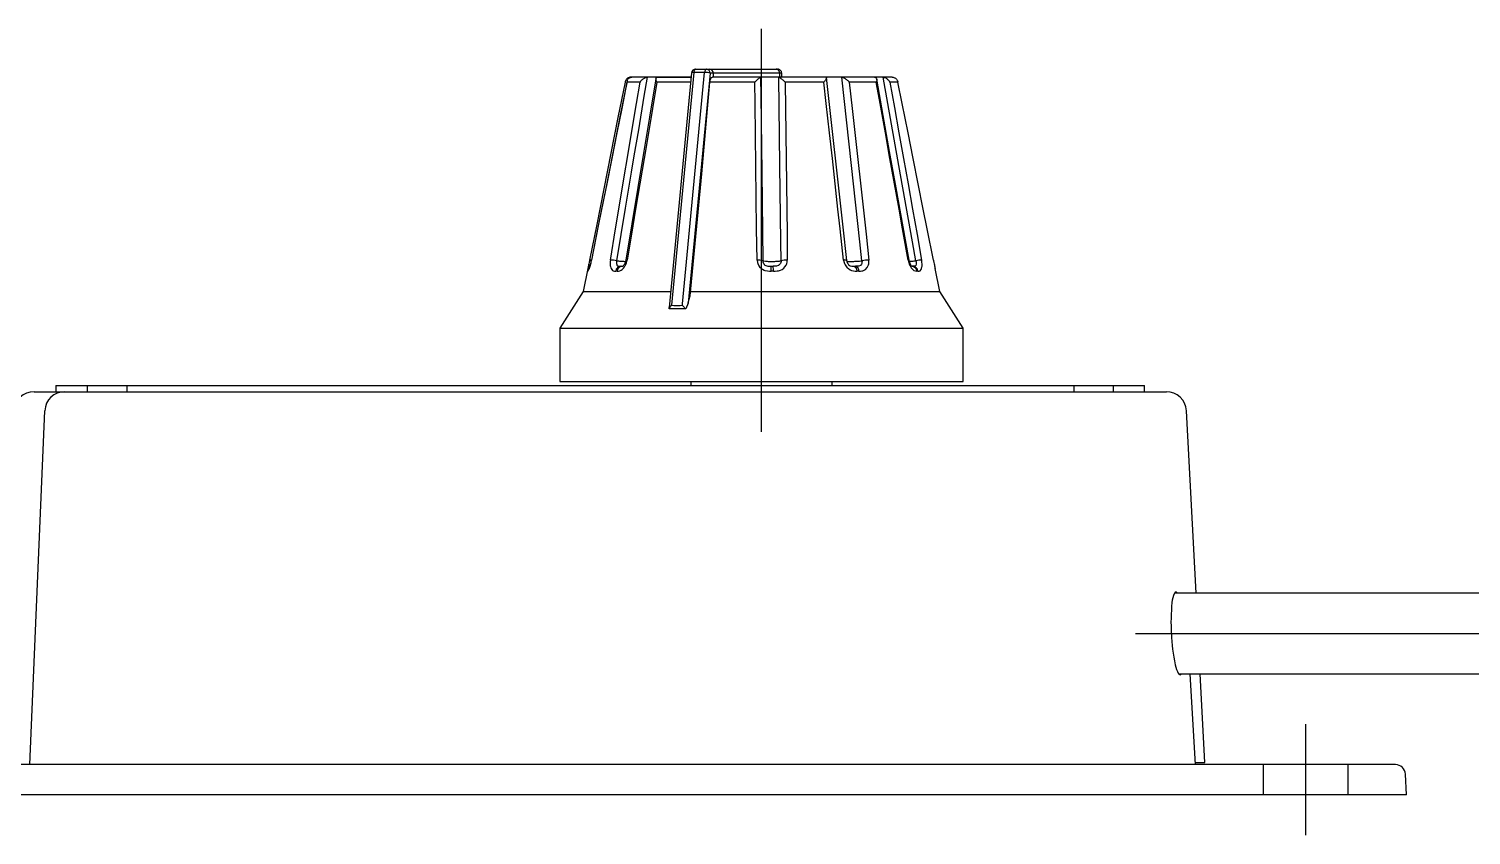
# Model space of a CAD drawing. Extents: x -48 to 334, y -80 to 81.
# Drawn here: x 221.4 to 292.9, y -10 to 30 of the extents above; entities that cross this region are included whole.
import ezdxf

# ---------------------------------------------------------------- set-up
doc = ezdxf.new("R2010")
doc.units = 0
doc.linetypes.add('CENTER', pattern=[50.8, 31.75, -6.35, 6.35, -6.35])
doc.linetypes.add('DASHED', pattern=[19.05, 12.7, -6.35])
doc.layers.get('0').update_dxf_attribs({"linetype": 'CONTINUOUS'})
doc.layers.add('CENTER', color=1, linetype='CENTER')

msp = doc.modelspace()

# ---------------------------------------------------------------- linework, layer by layer
at = {"color": 7, "linetype": 'CONTINUOUS'}
for p, q in [((254.359, 27.905), (254.353, 27.874)), ((254.368, 27.932), (254.359, 27.905)), ((254.379, 27.956), (254.368, 27.932)), ((254.392, 27.975), (254.379, 27.956)), ((254.406, 27.989), (254.392, 27.975)), ((254.42, 27.997), (254.406, 27.989)), ((254.435, 28), (254.42, 27.997)), ((254.435, 28), (254.973, 28)), ((254.897, 27.905), (254.89, 27.874)), ((254.906, 27.932), (254.897, 27.905)), ((254.917, 27.956), (254.906, 27.932)), ((254.929, 27.975), (254.917, 27.956)), ((254.943, 27.989), (254.929, 27.975)), ((254.957, 27.997), (254.943, 27.989)), ((254.973, 28), (254.957, 27.997)), ((254.973, 28), (255.136, 28)), ((255.136, 28), (258.426, 28)), ((258.426, 28), (258.506, 28)), ((258.448, 27.998), (258.434, 28)), ((258.465, 27.995), (258.448, 27.998)), ((258.492, 27.985), (258.465, 27.995)), ((258.519, 27.97), (258.492, 27.985)), ((258.53, 27.961), (258.519, 27.97)), ((258.547, 27.945), (258.53, 27.961)), ((258.563, 27.925), (258.547, 27.945)), ((258.574, 27.909), (258.563, 27.925)), ((258.584, 27.888), (258.574, 27.909)), ((250.939, 27.361), (250.587, 25.595)), ((251.038, 27.406), (250.685, 25.633)), ((251.033, 27.358), (250.77, 26.042)), ((250.946, 27.39), (250.939, 27.361)), ((250.956, 27.421), (250.946, 27.39)), ((250.97, 27.451), (250.956, 27.421)), ((250.987, 27.478), (250.97, 27.451)), ((251.005, 27.501), (250.987, 27.478)), ((251.031, 27.528), (251.005, 27.501)), ((251.056, 27.548), (251.031, 27.528)), ((251.033, 27.358), (251.036, 27.39)), ((251.679, 27.358), (251.033, 27.358)), ((251.041, 27.419), (251.051, 27.448)), ((251.051, 27.448), (251.063, 27.476)), ((251.087, 27.566), (251.056, 27.548)), ((251.063, 27.476), (251.079, 27.501)), ((251.079, 27.501), (251.099, 27.526)), ((251.114, 27.577), (251.087, 27.566)), ((251.099, 27.526), (251.122, 27.547)), ((251.145, 27.587), (251.114, 27.577)), ((251.122, 27.547), (251.15, 27.566)), ((251.176, 27.596), (251.145, 27.587)), ((251.15, 27.566), (251.174, 27.577)), ((251.174, 27.577), (251.203, 27.587)), ((251.225, 27.6), (251.176, 27.596)), ((251.203, 27.587), (251.233, 27.596)), ((254.215, 27.6), (251.225, 27.6)), ((251.233, 27.596), (251.278, 27.6)), ((251.503, 26.304), (251.679, 27.358)), ((251.701, 27.39), (251.68, 27.361)), ((251.726, 27.421), (251.701, 27.39)), ((251.754, 27.45), (251.726, 27.421)), ((251.783, 27.476), (251.754, 27.45)), ((251.813, 27.501), (251.783, 27.476)), ((251.846, 27.524), (251.813, 27.501)), ((251.88, 27.544), (251.846, 27.524)), ((252.028, 27.596), (251.872, 26.657)), ((251.926, 27.566), (251.88, 27.544)), ((251.952, 27.575), (251.926, 27.566)), ((251.99, 27.586), (251.952, 27.575)), ((252.028, 27.596), (251.99, 27.586)), ((252.082, 27.6), (252.028, 27.596)), ((252.558, 27.6), (252.082, 27.6)), ((252.472, 27.523), (252.156, 25.623)), ((252.514, 27.358), (252.294, 26.042)), ((252.471, 27.501), (252.472, 27.523)), ((252.474, 27.473), (252.471, 27.501)), ((252.472, 27.523), (252.477, 27.547)), ((252.479, 27.449), (252.474, 27.473)), ((252.477, 27.547), (252.487, 27.566)), ((252.486, 27.425), (252.479, 27.449)), ((252.494, 27.403), (252.486, 27.425)), ((252.487, 27.566), (252.507, 27.583)), ((252.499, 27.39), (252.494, 27.403)), ((252.513, 27.361), (252.499, 27.39)), ((252.507, 27.583), (252.528, 27.596)), ((254.192, 27.358), (252.514, 27.358)), ((252.528, 27.596), (252.554, 27.6)), ((252.554, 27.6), (254.215, 27.6)), ((254.236, 27.819), (253.122, 16.175)), ((254.348, 27.842), (253.243, 16.285)), ((253.787, 16.355), (254.885, 27.842)), ((255.152, 27.8), (254.06, 16.385)), ((254.238, 27.823), (254.236, 27.819)), ((254.247, 27.83), (254.238, 27.823)), ((254.263, 27.835), (254.247, 27.83)), ((254.286, 27.839), (254.263, 27.835)), ((254.315, 27.841), (254.286, 27.839)), ((254.348, 27.842), (254.315, 27.841)), ((254.353, 27.874), (254.348, 27.842)), ((254.885, 27.842), (254.348, 27.842)), ((254.743, 22.811), (255.147, 27.358)), ((254.89, 27.874), (254.885, 27.842)), ((255.147, 27.358), (255.151, 27.391)), ((257.372, 27.358), (255.147, 27.358)), ((255.151, 27.391), (255.156, 27.423)), ((255.312, 27.8), (255.152, 27.8)), ((255.156, 27.423), (255.163, 27.452)), ((255.163, 27.452), (255.173, 27.486)), ((255.173, 27.486), (255.192, 27.529)), ((255.192, 27.529), (255.2, 27.546)), ((255.2, 27.546), (255.23, 27.58)), ((255.23, 27.58), (255.247, 27.589)), ((255.247, 27.589), (255.278, 27.6)), ((264.187, 27.6), (255.278, 27.6)), ((255.312, 27.8), (255.312, 27.6)), ((258.706, 27.8), (255.312, 27.8)), ((257.386, 26.304), (257.372, 27.358)), ((257.405, 27.39), (257.374, 27.361)), ((257.421, 27.405), (257.405, 27.39)), ((257.446, 27.429), (257.421, 27.405)), ((257.472, 27.451), (257.446, 27.429)), ((257.497, 27.474), (257.472, 27.451)), ((257.528, 27.501), (257.497, 27.474)), ((257.549, 27.518), (257.528, 27.501)), ((257.576, 27.54), (257.549, 27.518)), ((257.611, 27.566), (257.576, 27.54)), ((257.632, 27.579), (257.611, 27.566)), ((257.661, 27.596), (257.632, 27.579)), ((257.683, 27.6), (257.661, 27.596)), ((257.661, 27.596), (257.672, 26.657)), ((258.563, 27.596), (258.535, 27.6)), ((258.619, 23.214), (258.563, 27.596)), ((258.596, 27.58), (258.563, 27.596)), ((258.592, 27.866), (258.584, 27.888)), ((258.597, 27.845), (258.592, 27.866)), ((258.623, 27.566), (258.596, 27.58)), ((258.6, 27.823), (258.597, 27.845)), ((258.602, 27.8), (258.6, 27.823)), ((258.602, 27.8), (258.602, 27.6)), ((258.658, 27.544), (258.623, 27.566)), ((258.687, 27.523), (258.658, 27.544)), ((258.716, 27.501), (258.687, 27.523)), ((258.706, 27.6), (258.706, 27.8)), ((258.744, 27.478), (258.716, 27.501)), ((258.772, 27.455), (258.744, 27.478)), ((258.8, 27.432), (258.772, 27.455)), ((258.827, 27.408), (258.8, 27.432)), ((258.846, 27.39), (258.827, 27.408)), ((258.879, 27.358), (258.846, 27.39)), ((258.879, 27.358), (258.895, 26.042)), ((260.8, 27.358), (258.879, 27.358)), ((260.816, 27.378), (260.8, 27.358)), ((260.917, 26.304), (260.8, 27.358)), ((260.826, 27.39), (260.816, 27.378)), ((260.846, 27.418), (260.826, 27.39)), ((260.861, 27.439), (260.846, 27.418)), ((260.875, 27.459), (260.861, 27.439)), ((260.889, 27.48), (260.875, 27.459)), ((260.903, 27.501), (260.889, 27.48)), ((260.918, 27.524), (260.903, 27.501)), ((260.929, 27.547), (260.918, 27.524)), ((260.927, 27.6), (260.932, 27.596)), ((260.934, 27.566), (260.929, 27.547)), ((260.932, 27.596), (260.934, 27.566)), ((261.754, 20.155), (260.937, 27.583)), ((261.685, 27.596), (261.638, 27.6)), ((262.169, 23.214), (261.685, 27.596)), ((261.725, 27.585), (261.685, 27.596)), ((261.763, 27.572), (261.725, 27.585)), ((261.801, 27.556), (261.763, 27.572)), ((261.837, 27.537), (261.801, 27.556)), ((261.872, 27.516), (261.837, 27.537)), ((261.906, 27.493), (261.872, 27.516)), ((261.939, 27.469), (261.906, 27.493)), ((261.97, 27.443), (261.939, 27.469)), ((262.001, 27.416), (261.97, 27.443)), ((262.031, 27.388), (262.001, 27.416)), ((262.059, 27.358), (262.031, 27.388)), ((262.059, 27.358), (262.204, 26.042)), ((263.4, 27.358), (262.059, 27.358)), ((263.307, 27.6), (263.339, 27.596)), ((263.339, 27.596), (263.362, 27.585)), ((263.362, 27.585), (263.391, 27.566)), ((263.391, 27.566), (263.401, 27.555)), ((263.589, 26.304), (263.4, 27.358)), ((263.401, 27.555), (263.413, 27.532)), ((263.411, 27.39), (263.401, 27.361)), ((263.415, 27.406), (263.411, 27.39)), ((263.413, 27.532), (263.421, 27.501)), ((263.42, 27.431), (263.415, 27.406)), ((263.741, 25.708), (263.42, 27.504)), ((263.423, 27.456), (263.42, 27.431)), ((263.421, 27.501), (263.423, 27.482)), ((263.423, 27.482), (263.423, 27.456)), ((263.741, 27.596), (263.687, 27.6)), ((264.524, 23.214), (263.741, 27.596)), ((263.778, 27.587), (263.741, 27.596)), ((263.815, 27.576), (263.778, 27.587)), ((263.85, 27.563), (263.815, 27.576)), ((263.885, 27.546), (263.85, 27.563)), ((263.917, 27.526), (263.885, 27.546)), ((263.948, 27.503), (263.917, 27.526)), ((263.977, 27.478), (263.948, 27.503)), ((264.005, 27.451), (263.977, 27.478)), ((264.03, 27.422), (264.005, 27.451)), ((264.052, 27.391), (264.03, 27.422)), ((264.072, 27.358), (264.052, 27.391)), ((264.473, 27.358), (264.072, 27.358)), ((264.072, 27.358), (264.297, 26.097)), ((264.187, 27.6), (264.236, 27.596)), ((264.236, 27.596), (264.268, 27.587)), ((264.268, 27.587), (264.299, 27.577)), ((264.299, 27.577), (264.326, 27.566)), ((264.326, 27.566), (264.356, 27.548)), ((264.356, 27.548), (264.382, 27.528)), ((264.382, 27.528), (264.408, 27.501)), ((264.408, 27.501), (264.425, 27.478)), ((264.425, 27.478), (264.443, 27.451)), ((264.443, 27.451), (264.456, 27.421)), ((264.456, 27.421), (264.467, 27.39)), ((264.467, 27.39), (264.473, 27.361)), ((264.684, 26.304), (264.473, 27.358)), ((251.872, 26.657), (251.596, 24.996)), ((257.672, 26.657), (257.718, 22.883)), ((250.469, 20.085), (251.503, 26.304)), ((250.77, 26.042), (250.53, 24.836)), ((252.294, 26.042), (252.093, 24.836)), ((257.465, 20.085), (257.386, 26.304)), ((258.895, 26.042), (258.971, 19.81)), ((261.08, 24.836), (260.917, 26.304)), ((262.204, 26.042), (262.89, 19.81)), ((263.852, 24.836), (263.589, 26.304)), ((264.297, 26.097), (264.523, 24.836)), ((264.977, 24.836), (264.684, 26.304)), ((250.587, 25.595), (250.235, 23.829)), ((250.685, 25.633), (250.33, 23.856)), ((252.156, 25.623), (251.874, 23.924)), ((264.062, 23.912), (263.741, 25.708)), ((250.53, 24.836), (250.278, 23.575)), ((251.596, 24.996), (251.38, 23.696)), ((252.093, 24.836), (251.883, 23.575)), ((261.22, 23.575), (261.08, 24.836)), ((264.077, 23.575), (263.852, 24.836)), ((264.523, 24.836), (264.748, 23.575)), ((265.228, 23.575), (264.977, 24.836)), ((250.235, 23.829), (249.883, 22.063)), ((250.33, 23.856), (249.977, 22.081)), ((251.38, 23.696), (251.245, 22.883)), ((251.874, 23.924), (251.575, 22.123)), ((264.383, 22.116), (264.062, 23.912)), ((250.278, 23.575), (250.027, 22.314)), ((251.883, 23.575), (251.673, 22.314)), ((258.667, 19.44), (258.619, 23.214)), ((261.359, 22.314), (261.22, 23.575)), ((262.586, 19.44), (262.169, 23.214)), ((264.303, 22.314), (264.077, 23.575)), ((265.198, 19.44), (264.524, 23.214)), ((264.748, 23.575), (264.974, 22.314)), ((265.479, 22.314), (265.228, 23.575)), ((250.027, 22.314), (249.776, 21.053)), ((251.245, 22.883), (250.948, 21.096)), ((251.673, 22.314), (251.463, 21.053)), ((254.164, 16.75), (254.743, 22.811)), ((257.718, 22.883), (257.771, 18.497)), ((261.499, 21.053), (261.359, 22.314)), ((264.529, 21.053), (264.303, 22.314)), ((264.974, 22.314), (265.199, 21.053)), ((265.731, 21.053), (265.479, 22.314)), ((249.883, 22.063), (249.531, 20.297)), ((249.977, 22.081), (249.624, 20.305)), ((251.575, 22.123), (251.276, 20.322)), ((264.73, 20.175), (264.383, 22.116)), ((249.776, 21.053), (249.528, 19.81)), ((250.948, 21.096), (250.732, 19.796)), ((251.463, 21.053), (251.256, 19.81)), ((261.606, 20.085), (261.499, 21.053)), ((264.702, 20.085), (264.529, 21.053)), ((265.199, 21.053), (265.424, 19.791)), ((265.923, 20.085), (265.731, 21.053)), ((249.531, 20.297), (249.18, 18.53)), ((249.624, 20.305), (249.27, 18.53)), ((250.211, 18.53), (250.469, 20.085)), ((251.276, 20.322), (250.977, 18.521)), ((257.485, 18.53), (257.465, 20.085)), ((261.778, 18.53), (261.606, 20.085)), ((261.936, 18.505), (261.754, 20.155)), ((264.98, 18.53), (264.702, 20.085)), ((265.024, 18.524), (264.73, 20.175)), ((266.233, 18.53), (265.923, 20.085)), ((249.528, 19.81), (249.273, 18.53)), ((250.732, 19.796), (250.516, 18.497)), ((251.256, 19.81), (251.043, 18.53)), ((258.679, 18.497), (258.667, 19.44)), ((258.971, 19.81), (258.986, 18.53)), ((262.69, 18.497), (262.586, 19.44)), ((262.89, 19.81), (263.031, 18.53)), ((265.366, 18.497), (265.198, 19.44)), ((265.424, 19.791), (265.65, 18.53)), ((249.092, 18.105), (248.866, 16.968)), ((249.077, 18.027), (249.077, 18.005)), ((249.077, 18.005), (249.081, 17.98)), ((249.088, 17.98), (249.081, 17.98)), ((249.088, 17.98), (249.112, 18)), ((249.101, 18.153), (249.092, 18.106)), ((249.111, 18.2), (249.101, 18.153)), ((249.12, 18.243), (249.111, 18.2)), ((249.112, 18), (249.145, 18.068)), ((249.131, 18.294), (249.12, 18.243)), ((249.141, 18.341), (249.131, 18.294)), ((249.155, 18.41), (249.141, 18.341)), ((249.145, 18.068), (249.162, 18.119)), ((249.147, 18.095), (249.146, 18.094)), ((249.149, 18.1), (249.147, 18.096)), ((249.147, 18.096), (249.147, 18.095)), ((249.151, 18.105), (249.149, 18.1)), ((249.156, 18.116), (249.151, 18.105)), ((249.16, 18.436), (249.155, 18.41)), ((249.159, 18.121), (249.156, 18.116)), ((249.163, 18.131), (249.159, 18.121)), ((249.17, 18.483), (249.16, 18.436)), ((249.162, 18.119), (249.187, 18.188)), ((249.167, 18.14), (249.163, 18.131)), ((249.17, 18.147), (249.167, 18.14)), ((249.179, 18.53), (249.17, 18.483)), ((249.172, 18.154), (249.17, 18.147)), ((249.174, 18.16), (249.172, 18.154)), ((249.176, 18.166), (249.174, 18.16)), ((249.179, 18.176), (249.176, 18.166)), ((249.182, 18.186), (249.179, 18.176)), ((249.184, 18.197), (249.182, 18.186)), ((249.188, 18.209), (249.184, 18.197)), ((249.187, 18.188), (249.197, 18.219)), ((249.191, 18.221), (249.188, 18.209)), ((249.195, 18.235), (249.191, 18.221)), ((249.2, 18.249), (249.195, 18.235)), ((249.197, 18.219), (249.212, 18.27)), ((249.208, 18.278), (249.2, 18.249)), ((249.217, 18.307), (249.208, 18.278)), ((249.212, 18.27), (249.226, 18.322)), ((249.223, 18.326), (249.217, 18.307)), ((249.233, 18.365), (249.223, 18.326)), ((249.226, 18.322), (249.232, 18.349)), ((249.232, 18.349), (249.25, 18.426)), ((249.24, 18.393), (249.233, 18.365)), ((249.247, 18.42), (249.24, 18.393)), ((249.263, 18.498), (249.247, 18.42)), ((249.25, 18.426), (249.262, 18.478)), ((249.262, 18.478), (249.273, 18.53)), ((249.269, 18.53), (249.263, 18.498)), ((249.269, 18.53), (249.273, 18.53)), ((250.198, 18.41), (250.196, 18.338)), ((250.196, 18.338), (250.205, 18.243)), ((250.203, 18.466), (250.198, 18.41)), ((250.211, 18.53), (250.203, 18.466)), ((250.205, 18.243), (250.211, 18.209)), ((250.211, 18.209), (250.228, 18.147)), ((250.228, 18.147), (250.246, 18.106)), ((250.246, 18.106), (250.318, 18.017)), ((250.318, 18.017), (250.348, 18.002)), ((250.348, 18.002), (250.41, 17.986)), ((250.41, 17.986), (250.477, 17.98)), ((250.539, 17.98), (250.477, 17.98)), ((250.507, 18.437), (250.506, 18.38)), ((250.506, 18.38), (250.509, 18.353)), ((250.51, 18.458), (250.507, 18.437)), ((250.509, 18.353), (250.521, 18.304)), ((250.516, 18.497), (250.51, 18.458)), ((250.516, 18.497), (250.572, 18.491)), ((250.521, 18.304), (250.531, 18.284)), ((250.531, 18.284), (250.576, 18.24)), ((250.539, 17.98), (250.614, 17.985)), ((250.572, 18.491), (250.615, 18.486)), ((250.576, 18.24), (250.604, 18.228)), ((250.604, 18.228), (250.642, 18.221)), ((250.614, 17.985), (250.684, 18)), ((250.615, 18.486), (250.665, 18.482)), ((250.642, 18.221), (250.682, 18.219)), ((250.665, 18.482), (250.714, 18.478)), ((250.682, 18.219), (250.723, 18.221)), ((250.684, 18), (250.752, 18.033)), ((250.714, 18.478), (250.741, 18.475)), ((250.723, 18.221), (250.784, 18.221)), ((250.741, 18.475), (250.813, 18.47)), ((250.752, 18.033), (250.8, 18.068)), ((250.8, 18.068), (250.863, 18.131)), ((250.813, 18.47), (250.863, 18.467)), ((250.839, 18.235), (250.827, 18.227)), ((250.857, 18.254), (250.839, 18.235)), ((250.875, 18.275), (250.857, 18.254)), ((250.863, 18.467), (250.891, 18.466)), ((250.863, 18.131), (250.908, 18.188)), ((250.897, 18.306), (250.875, 18.275)), ((250.891, 18.466), (250.962, 18.464)), ((250.905, 18.319), (250.897, 18.306)), ((250.918, 18.343), (250.905, 18.319)), ((250.908, 18.188), (250.947, 18.252)), ((250.93, 18.367), (250.918, 18.343)), ((250.941, 18.393), (250.93, 18.367)), ((250.951, 18.417), (250.941, 18.393)), ((250.947, 18.252), (250.992, 18.349)), ((250.959, 18.442), (250.951, 18.417)), ((250.967, 18.468), (250.959, 18.442)), ((250.972, 18.497), (250.967, 18.468)), ((250.975, 18.52), (250.972, 18.497)), ((250.992, 18.349), (251.006, 18.387)), ((251.006, 18.387), (251.026, 18.458)), ((251.026, 18.458), (251.043, 18.53)), ((257.485, 18.53), (257.5, 18.41)), ((257.5, 18.41), (257.518, 18.352)), ((257.518, 18.352), (257.575, 18.243)), ((257.575, 18.243), (257.611, 18.195)), ((257.611, 18.195), (257.706, 18.106)), ((257.706, 18.106), (257.749, 18.076)), ((257.749, 18.076), (257.83, 18.035)), ((257.771, 18.497), (257.778, 18.437)), ((257.795, 18.491), (257.771, 18.497)), ((257.778, 18.437), (257.79, 18.398)), ((257.79, 18.398), (257.814, 18.353)), ((257.795, 18.491), (257.824, 18.485)), ((257.814, 18.353), (257.844, 18.314)), ((257.824, 18.485), (257.901, 18.475)), ((257.83, 18.035), (257.877, 18.017)), ((257.844, 18.314), (257.878, 18.284)), ((257.877, 18.017), (258.005, 17.991)), ((257.878, 18.284), (257.925, 18.256)), ((257.901, 18.475), (257.93, 18.473)), ((257.925, 18.256), (257.965, 18.24)), ((257.93, 18.473), (257.984, 18.469)), ((257.965, 18.24), (258.021, 18.227)), ((257.984, 18.469), (258.044, 18.466)), ((258.005, 17.991), (258.096, 17.983)), ((258.021, 18.227), (258.07, 18.222)), ((258.044, 18.466), (258.091, 18.464)), ((258.07, 18.222), (258.121, 18.221)), ((258.091, 18.464), (258.144, 18.463)), ((258.096, 17.983), (258.188, 17.98)), ((258.121, 18.221), (258.172, 18.221)), ((258.144, 18.463), (258.207, 18.463)), ((258.172, 18.221), (258.28, 18.221)), ((258.301, 17.98), (258.188, 17.98)), ((258.207, 18.463), (258.252, 18.463)), ((258.252, 18.463), (258.311, 18.464)), ((258.331, 18.221), (258.28, 18.221)), ((258.301, 17.98), (258.391, 17.982)), ((258.311, 18.464), (258.359, 18.466)), ((258.381, 18.222), (258.331, 18.221)), ((258.359, 18.466), (258.412, 18.468)), ((258.431, 18.227), (258.381, 18.222)), ((258.391, 17.982), (258.481, 17.989)), ((258.412, 18.468), (258.467, 18.471)), ((258.457, 18.231), (258.431, 18.227)), ((258.528, 18.254), (258.457, 18.231)), ((258.467, 18.471), (258.519, 18.475)), ((258.481, 17.989), (258.547, 18)), ((258.519, 18.475), (258.598, 18.483)), ((258.551, 18.266), (258.528, 18.254)), ((258.547, 18), (258.655, 18.034)), ((258.621, 18.326), (258.551, 18.266)), ((258.598, 18.483), (258.626, 18.487)), ((258.641, 18.352), (258.621, 18.326)), ((258.626, 18.487), (258.679, 18.497)), ((258.666, 18.406), (258.641, 18.352)), ((258.655, 18.034), (258.723, 18.068)), ((258.674, 18.446), (258.666, 18.406)), ((258.679, 18.497), (258.674, 18.446)), ((258.723, 18.068), (258.807, 18.13)), ((258.807, 18.13), (258.865, 18.188)), ((258.865, 18.188), (258.922, 18.27)), ((258.922, 18.27), (258.956, 18.349)), ((258.956, 18.349), (258.977, 18.44)), ((258.977, 18.44), (258.986, 18.53)), ((261.778, 18.53), (261.803, 18.41)), ((261.803, 18.41), (261.82, 18.364)), ((261.82, 18.364), (261.857, 18.286)), ((261.857, 18.286), (261.885, 18.243)), ((261.885, 18.243), (261.963, 18.15)), ((261.933, 18.497), (261.936, 18.504)), ((261.933, 18.497), (261.946, 18.437)), ((261.933, 18.497), (261.952, 18.475)), ((261.936, 18.504), (261.936, 18.505)), ((261.946, 18.437), (261.955, 18.411)), ((261.952, 18.475), (261.976, 18.468)), ((261.955, 18.411), (261.986, 18.353)), ((261.963, 18.15), (262.013, 18.106)), ((261.976, 18.468), (262.032, 18.466)), ((261.986, 18.353), (261.999, 18.334)), ((261.999, 18.334), (262.029, 18.301)), ((262.013, 18.106), (262.101, 18.047)), ((262.029, 18.301), (262.047, 18.284)), ((262.032, 18.466), (262.08, 18.465)), ((262.047, 18.284), (262.101, 18.249)), ((262.08, 18.465), (262.154, 18.463)), ((262.101, 18.249), (262.122, 18.24)), ((262.101, 18.047), (262.169, 18.017)), ((262.122, 18.24), (262.185, 18.225)), ((262.154, 18.463), (262.181, 18.463)), ((262.169, 18.017), (262.264, 17.994)), ((262.181, 18.463), (262.246, 18.464)), ((262.185, 18.225), (262.23, 18.222)), ((262.23, 18.222), (262.275, 18.221)), ((262.246, 18.464), (262.283, 18.465)), ((262.264, 17.994), (262.349, 17.984)), ((262.275, 18.221), (262.303, 18.217)), ((262.275, 18.221), (262.366, 18.221)), ((262.283, 18.465), (262.334, 18.467)), ((262.303, 18.217), (262.331, 18.204)), ((262.331, 18.204), (262.356, 18.182)), ((262.334, 18.467), (262.405, 18.471)), ((262.349, 17.984), (262.436, 17.98)), ((262.356, 18.182), (262.38, 18.153)), ((262.366, 18.221), (262.395, 18.217)), ((262.412, 18.22), (262.366, 18.221)), ((262.38, 18.153), (262.4, 18.117)), ((262.395, 18.217), (262.422, 18.204)), ((262.4, 18.117), (262.416, 18.076)), ((262.405, 18.471), (262.436, 18.473)), ((262.459, 18.221), (262.412, 18.22)), ((262.416, 18.076), (262.429, 18.029)), ((262.422, 18.204), (262.449, 18.182)), ((262.429, 18.029), (262.436, 17.98)), ((262.436, 18.473), (262.487, 18.476)), ((262.53, 17.98), (262.436, 17.98)), ((262.449, 18.182), (262.472, 18.153)), ((262.504, 18.226), (262.459, 18.221)), ((262.472, 18.153), (262.493, 18.117)), ((262.487, 18.476), (262.538, 18.48)), ((262.493, 18.117), (262.51, 18.076)), ((262.531, 18.231), (262.504, 18.226)), ((262.51, 18.076), (262.522, 18.029)), ((262.522, 18.029), (262.53, 17.98)), ((262.53, 17.98), (262.609, 17.982)), ((262.61, 18.266), (262.531, 18.231)), ((262.538, 18.48), (262.566, 18.483)), ((262.566, 18.483), (262.639, 18.491)), ((262.609, 17.982), (262.687, 17.99)), ((262.629, 18.282), (262.61, 18.266)), ((262.663, 18.326), (262.629, 18.282)), ((262.639, 18.491), (262.69, 18.497)), ((262.679, 18.36), (262.663, 18.326)), ((262.69, 18.406), (262.679, 18.36)), ((262.687, 17.99), (262.731, 18)), ((262.69, 18.497), (262.692, 18.45)), ((262.692, 18.45), (262.69, 18.406)), ((262.731, 18), (262.834, 18.045)), ((262.834, 18.045), (262.867, 18.068)), ((262.867, 18.068), (262.947, 18.154)), ((262.947, 18.154), (262.969, 18.188)), ((262.969, 18.188), (263.014, 18.296)), ((263.014, 18.296), (263.026, 18.349)), ((263.026, 18.349), (263.033, 18.451)), ((263.033, 18.451), (263.031, 18.53)), ((265.001, 18.53), (264.98, 18.53)), ((264.98, 18.53), (264.995, 18.463)), ((264.995, 18.463), (265.009, 18.41)), ((265.015, 18.529), (265.001, 18.53)), ((265.009, 18.41), (265.035, 18.331)), ((265.023, 18.526), (265.015, 18.529)), ((265.027, 18.521), (265.023, 18.526)), ((265.029, 18.505), (265.027, 18.521)), ((265.03, 18.494), (265.029, 18.505)), ((265.037, 18.467), (265.03, 18.494)), ((265.035, 18.331), (265.076, 18.243)), ((265.043, 18.449), (265.037, 18.467)), ((265.038, 18.468), (265.085, 18.471)), ((265.049, 18.431), (265.043, 18.449)), ((265.057, 18.41), (265.049, 18.431)), ((265.065, 18.39), (265.057, 18.41)), ((265.073, 18.37), (265.065, 18.39)), ((265.081, 18.349), (265.073, 18.37)), ((265.076, 18.243), (265.095, 18.208)), ((265.089, 18.329), (265.081, 18.349)), ((265.085, 18.471), (265.132, 18.474)), ((265.093, 18.318), (265.089, 18.329)), ((265.105, 18.288), (265.093, 18.318)), ((265.095, 18.208), (265.132, 18.15)), ((265.116, 18.263), (265.105, 18.288)), ((265.124, 18.249), (265.116, 18.263)), ((265.136, 18.231), (265.124, 18.249)), ((265.132, 18.474), (265.179, 18.478)), ((265.132, 18.15), (265.166, 18.106)), ((265.147, 18.221), (265.136, 18.231)), ((265.155, 18.221), (265.147, 18.221)), ((265.155, 18.221), (265.203, 18.221)), ((265.203, 18.221), (265.158, 18.221)), ((265.166, 18.106), (265.224, 18.045)), ((265.179, 18.478), (265.226, 18.482)), ((265.241, 18.22), (265.203, 18.221)), ((265.224, 18.045), (265.266, 18.017)), ((265.226, 18.482), (265.272, 18.487)), ((265.277, 18.222), (265.241, 18.22)), ((265.266, 18.017), (265.348, 17.99)), ((265.272, 18.487), (265.319, 18.492)), ((265.312, 18.231), (265.277, 18.222)), ((265.343, 18.251), (265.312, 18.231)), ((265.319, 18.492), (265.366, 18.497)), ((265.356, 18.266), (265.343, 18.251)), ((265.348, 17.99), (265.417, 17.98)), ((265.377, 18.326), (265.356, 18.266)), ((265.366, 18.497), (265.373, 18.461)), ((265.373, 18.461), (265.378, 18.425)), ((265.38, 18.352), (265.377, 18.326)), ((265.378, 18.425), (265.38, 18.406)), ((265.38, 18.406), (265.38, 18.352)), ((265.467, 17.98), (265.417, 17.98)), ((265.467, 17.98), (265.529, 17.986)), ((265.529, 17.986), (265.569, 18)), ((265.569, 18), (265.629, 18.068)), ((265.629, 18.068), (265.647, 18.112)), ((265.647, 18.112), (265.663, 18.188)), ((265.658, 18.471), (265.65, 18.53)), ((265.665, 18.411), (265.658, 18.471)), ((265.663, 18.188), (265.668, 18.23)), ((265.67, 18.349), (265.665, 18.411)), ((265.668, 18.23), (265.671, 18.29)), ((265.671, 18.29), (265.67, 18.349)), ((266.233, 18.53), (266.243, 18.483)), ((266.243, 18.483), (266.252, 18.436)), ((266.252, 18.436), (266.257, 18.41)), ((266.257, 18.41), (266.271, 18.341)), ((266.271, 18.341), (266.281, 18.294)), ((266.281, 18.294), (266.292, 18.243)), ((266.292, 18.243), (266.301, 18.2)), ((266.301, 18.2), (266.311, 18.153)), ((266.311, 18.153), (266.32, 18.106)), ((266.546, 16.968), (266.32, 18.105)), ((248.866, 16.968), (247.706, 15.152)), ((248.866, 16.968), (253.198, 16.968)), ((254.06, 16.385), (254.104, 16.541)), ((254.104, 16.541), (254.164, 16.75)), ((254.185, 16.968), (266.546, 16.968)), ((267.706, 15.152), (266.546, 16.968)), ((253.118, 16.113), (253.129, 16.175)), ((253.128, 16.135), (253.118, 16.113)), ((253.949, 16.113), (253.118, 16.113)), ((253.139, 16.156), (253.128, 16.135)), ((253.15, 16.177), (253.139, 16.156)), ((253.163, 16.197), (253.15, 16.177)), ((253.178, 16.215), (253.163, 16.197)), ((253.193, 16.234), (253.178, 16.215)), ((253.215, 16.257), (253.193, 16.234)), ((253.226, 16.268), (253.215, 16.257)), ((253.241, 16.283), (253.226, 16.268)), ((253.243, 16.285), (253.35, 16.282)), ((253.35, 16.282), (253.511, 16.28)), ((253.511, 16.28), (253.565, 16.281)), ((253.565, 16.281), (253.673, 16.282)), ((253.673, 16.282), (253.78, 16.285)), ((253.78, 16.285), (253.787, 16.355)), ((253.782, 16.283), (253.798, 16.265)), ((253.798, 16.265), (253.815, 16.245)), ((253.815, 16.245), (253.834, 16.225)), ((253.834, 16.225), (253.852, 16.206)), ((253.852, 16.206), (253.863, 16.194)), ((253.863, 16.194), (253.89, 16.168)), ((253.89, 16.168), (253.909, 16.149)), ((253.909, 16.149), (253.928, 16.132)), ((253.928, 16.132), (253.949, 16.113)), ((254.06, 16.385), (253.949, 16.113)), ((247.706, 15.152), (247.706, 12.5)), ((247.706, 15.152), (267.706, 15.152)), ((267.706, 12.5), (267.706, 15.152)), ((222.706, 12.3), (222.706, 12)), ((222.706, 12.3), (276.706, 12.3)), ((224.262, 12.3), (224.262, 12)), ((226.222, 12.3), (226.222, 12)), ((247.706, 12.5), (267.706, 12.5)), ((254.206, 12.5), (254.206, 12.3)), ((261.206, 12.3), (261.206, 12.5)), ((273.191, 12.3), (273.191, 12)), ((275.151, 12.3), (275.151, 12)), ((276.706, 12), (276.706, 12.3)), ((221.625, 12), (277.788, 12)), ((221.411, -6.5), (222.153, 11.052)), ((279.261, 2), (278.786, 11.052)), ((297.568, 2), (278.187, 2)), ((278.406, -2), (298.552, -2)), ((279.233, -6.5), (278.969, -2)), ((279.701, -6.4), (279.47, -2)), ((279.227, -6.4), (279.701, -6.4)), ((289.153, -6.5), (210.259, -6.5)), ((289.706, -8), (289.652, -6.974)), ((289.706, -8), (209.706, -8))]:
    msp.add_line(p, q, dxfattribs=at)
at = {"color": 3, "linetype": 'DASHED'}
for p, q in [((282.606, -8), (282.606, -6.5)), ((286.806, -8), (286.806, -6.5))]:
    msp.add_line(p, q, dxfattribs=at)
at = {"color": 7, "linetype": 'CONTINUOUS'}
for centre, radius, start, end in [((254.435, 27.8), 0.2, 90.00118, 174.53499), ((254.961, 27.81), 0.19, 357.01927, 86.66878), ((255.123, 27.811), 0.189, 356.52742, 86.04465), ((258.506, 27.8), 0.2, 359.99979, 90.00021), ((251.326, 27.348), 0.293, 166.09874, 171.767), ((254.902, 27.085), 0.757, 70.7822, 91.27205), ((248.847, 18.175), 0.31, 320.8807, 344.73343), ((249.026, 17.353), 1.188, 78.31634, 82.55948), ((250.174, 16.794), 1.736, 78.62415, 88.76267), ((250.743, 17.955), 0.267, 94.28367, 174.61446), ((250.805, 17.956), 0.266, 94.51605, 174.87742), ((250.776, 18.434), 0.212, 271.93277, 283.65298), ((251.022, 18.443), 0.0901, 76.33528, 121.18552), ((257.537, 17.737), 0.795, 72.82885, 93.75713), ((257.175, 18.032), 1.014, 357.03255, 10.74281), ((257.474, 18.032), 0.828, 356.37728, 13.2028), ((258.939, 17.54), 0.992, 87.27651, 105.22983), ((261.819, 18.285), 0.249, 62.01594, 99.48622), ((263.021, 16.89), 1.641, 89.64355, 101.64), ((265.142, 17.944), 0.278, 7.41593, 87.37878), ((265.191, 17.943), 0.279, 7.62542, 87.5389), ((265.709, 16.824), 1.707, 91.98954, 101.57751), ((221.625, 11), 1, 90.00044, 176.99955), ((223.141, 11.011), 0.989, 89.28887, 177.62291), ((277.788, 11), 1, 2.9999, 90), ((287.291, 0.569), 9.274, 173.99156, 183.56882), ((279.362, 1.451), 1.297, 154.93788, 176.0465), ((278.319, 1.926), 0.152, 124.93292, 150.59371), ((278.265, 2), 0.0594, 56.19424, 122.84833), ((278.2, 1.902), 0.176, 33.62629, 56.41049), ((287.301, 0.386), 9.274, 182.43118, 192.00844), ((279.508, -1.32), 1.297, 189.9535, 211.06212), ((278.521, -1.901), 0.152, 215.40629, 241.06708), ((278.474, -1.981), 0.0594, 243.15167, 309.80576), ((278.4, -1.89), 0.176, 309.58951, 321.51161), ((289.153, -7), 0.5, 2.99964, 90.00048)]:
    msp.add_arc(centre, radius, start, end, dxfattribs=at)
at = {"layer": 'CENTER', "color": 1, "linetype": 'CENTER'}
for p, q in [((257.706, 10), (257.706, 30)), ((276.259, 0), (324.927, 0)), ((284.706, -10), (284.706, -4.5))]:
    msp.add_line(p, q, dxfattribs=at)

doc.saveas('drawing.dxf')
